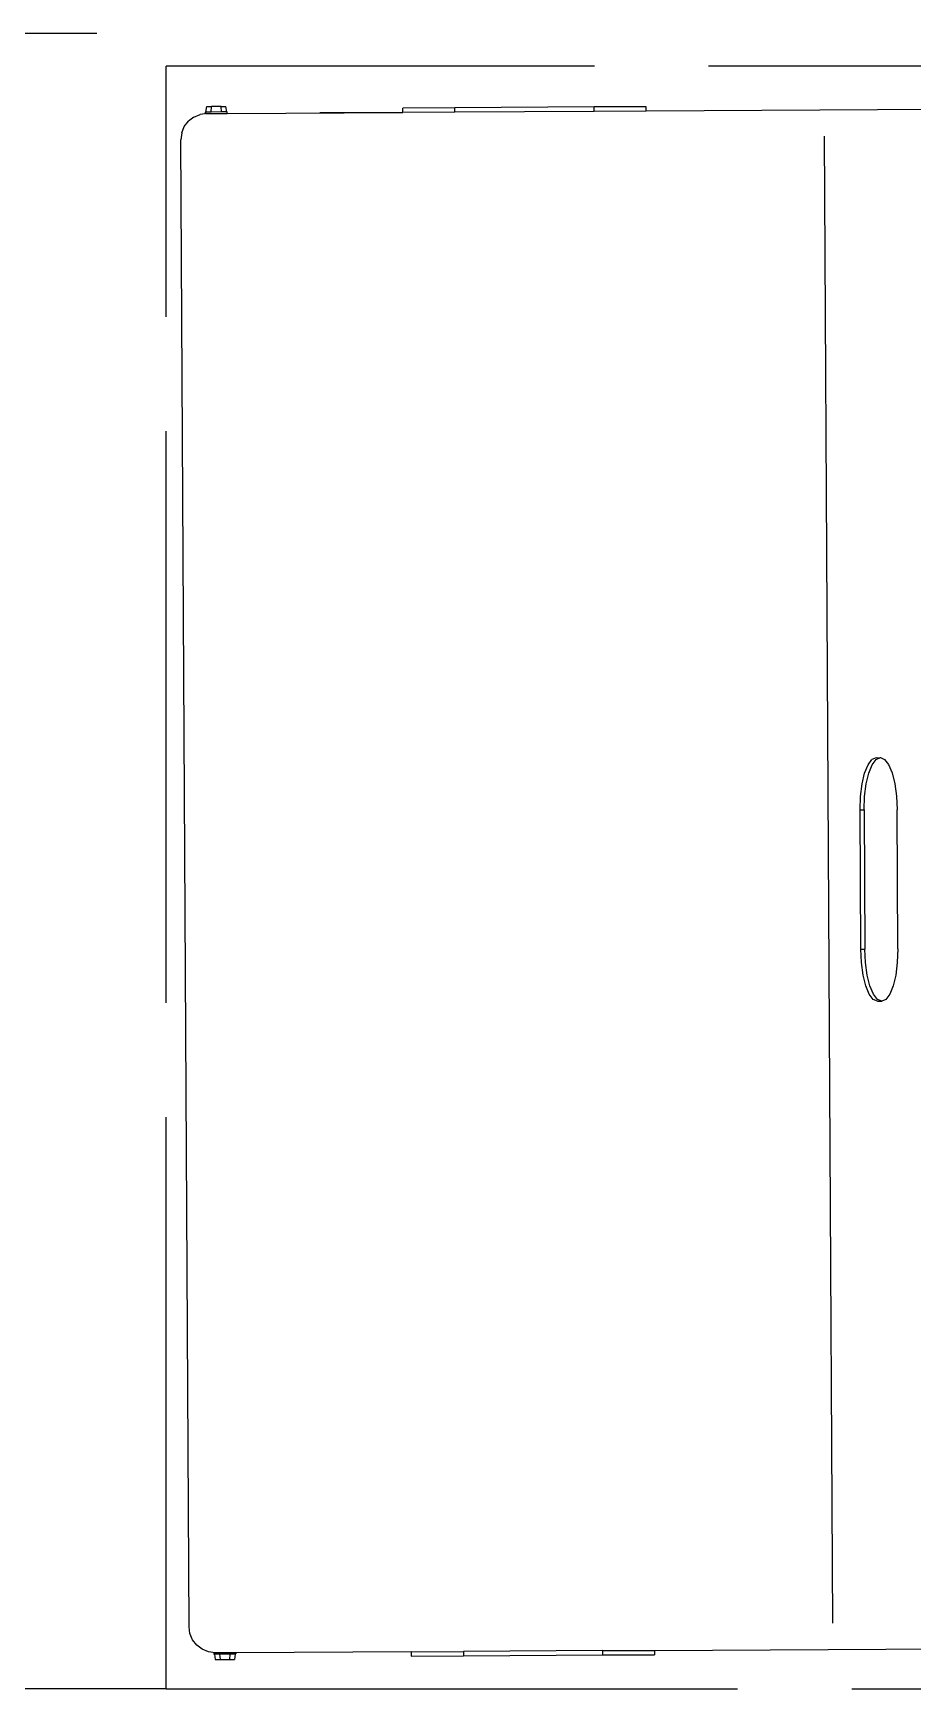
# Model space of a CAD drawing. Header units: millimetres. Extents: x 44692 to 659456, y -26273 to 96111.
# Drawn here: x 62051 to 62443, y -9713 to -8977 of the extents above; entities that cross this region are included whole.
import ezdxf

# ---------------------------------------------------------------- set-up
doc = ezdxf.new("R2010")
doc.units = ezdxf.units.MM
doc.header["$LTSCALE"] = 100
doc.linetypes.add('DASHEDX2', pattern=[3.048, 2.54, -0.508])
doc.layers.add('Area proceso', color=90, linetype='DASHEDX2')
doc.layers.add('Maquinas', color=200, linetype='Continuous')

# ---------------------------------------------------------------- blocks, each defined once
blk = doc.blocks.new('Bread Slicer pl')
at = {"layer": 'Maquinas'}
for p, q in [((39.131, 62.554), (39.19, 62.632)), ((39.19, 62.632), (39.268, 62.692)), ((39.268, 62.692), (39.358, 62.729)), ((39.358, 62.729), (39.455, 62.742)), ((39.455, 62.742), (60.83, 62.742)), ((60.927, 62.729), (60.83, 62.742)), ((60.927, 62.729), (61.018, 62.692)), ((61.018, 62.692), (61.096, 62.632)), ((61.155, 62.554), (61.096, 62.632)), ((39.061, 62.38), (38.982, 62.368)), ((38.982, 62.368), (38.982, 62.299)), ((39.08, 62.388), (39.061, 62.388)), ((39.061, 62.388), (39.061, 62.38)), ((39.061, 62.305), (39.061, 62.38)), ((39.08, 62.367), (39.093, 62.464)), ((39.08, 62.388), (39.08, 62.367)), ((39.08, 62.073), (39.08, 62.367)), ((39.093, 62.464), (39.131, 62.554)), ((61.155, 62.554), (61.193, 62.464)), ((61.205, 62.367), (61.193, 62.464)), ((61.205, 62.388), (61.225, 62.388)), ((61.205, 62.388), (61.205, 62.367)), ((61.205, 62.367), (61.205, 62.073)), ((61.225, 62.38), (61.225, 62.388)), ((61.225, 62.38), (61.304, 62.368)), ((61.225, 62.305), (61.225, 62.38)), ((61.304, 62.368), (61.304, 62.299)), ((39.061, 62.305), (38.982, 62.299)), ((38.982, 62.299), (38.982, 62.162)), ((39.061, 62.156), (38.982, 62.162)), ((38.982, 62.162), (38.982, 62.093)), ((39.061, 62.156), (39.061, 62.305)), ((39.061, 62.081), (39.061, 62.156)), ((61.225, 62.305), (61.304, 62.299)), ((61.225, 62.156), (61.225, 62.305)), ((61.225, 62.156), (61.304, 62.162)), ((61.225, 62.081), (61.225, 62.156)), ((61.304, 62.162), (61.304, 62.299)), ((61.304, 62.162), (61.304, 62.093)), ((39.061, 62.081), (38.982, 62.093)), ((39.061, 62.081), (39.061, 62.073)), ((39.08, 62.073), (39.061, 62.073)), ((39.08, 59.549), (39.08, 62.073)), ((61.205, 62.073), (61.225, 62.073)), ((61.205, 62.073), (61.205, 59.549)), ((61.225, 62.081), (61.304, 62.093)), ((61.225, 62.081), (61.225, 62.073)), ((61.205, 59.549), (61.205, 60.742)), ((39.08, 59.549), (39.018, 59.549)), ((39.018, 59.549), (39.018, 58.799)), ((39.08, 59.549), (39.08, 58.799)), ((61.205, 59.549), (61.268, 59.549)), ((61.205, 58.799), (61.205, 59.549)), ((61.268, 58.799), (61.268, 59.549)), ((39.018, 58.799), (39.018, 56.799)), ((39.08, 58.799), (39.018, 58.799)), ((39.08, 56.799), (39.08, 58.799)), ((61.205, 58.799), (61.268, 58.799)), ((61.205, 56.799), (61.205, 58.799)), ((61.268, 56.799), (61.268, 58.799)), ((39.08, 56.799), (39.018, 56.799)), ((39.018, 56.799), (39.018, 56.049)), ((39.08, 56.799), (39.08, 56.049)), ((61.205, 56.799), (61.268, 56.799)), ((61.205, 56.049), (61.205, 56.799)), ((61.268, 56.049), (61.268, 56.799)), ((39.08, 56.049), (39.018, 56.049)), ((39.08, 56.049), (39.08, 51.888)), ((61.205, 56.049), (61.268, 56.049)), ((61.205, 51.888), (61.205, 56.049)), ((61.205, 51.888), (61.205, 56.049)), ((39.455, 53.485), (60.83, 53.485)), ((48.393, 52.793), (48.418, 52.854)), ((48.418, 52.854), (48.493, 52.911)), ((48.418, 52.795), (48.493, 52.852)), ((48.493, 52.911), (48.613, 52.96)), ((48.493, 52.852), (48.613, 52.901)), ((48.613, 52.96), (48.768, 52.998)), ((48.613, 52.901), (48.768, 52.938)), ((48.768, 52.998), (48.949, 53.021)), ((48.768, 52.938), (48.949, 52.962)), ((48.949, 53.021), (49.143, 53.029)), ((48.949, 52.962), (49.143, 52.97)), ((49.143, 53.029), (51.143, 53.029)), ((49.143, 53.029), (49.143, 52.97)), ((51.143, 52.97), (49.143, 52.97)), ((51.143, 53.029), (51.337, 53.021)), ((51.143, 53.029), (51.143, 52.97)), ((51.143, 52.97), (51.337, 52.962)), ((51.337, 53.021), (51.518, 52.998)), ((51.337, 52.962), (51.518, 52.938)), ((51.518, 52.998), (51.673, 52.96)), ((51.518, 52.938), (51.673, 52.901)), ((51.673, 52.96), (51.792, 52.911)), ((51.673, 52.901), (51.792, 52.852)), ((51.792, 52.911), (51.867, 52.854)), ((51.792, 52.852), (51.867, 52.795)), ((51.893, 52.793), (51.867, 52.854)), ((48.393, 52.733), (48.418, 52.795)), ((48.393, 52.793), (48.393, 52.733)), ((48.418, 52.672), (48.393, 52.733)), ((48.493, 52.615), (48.418, 52.672)), ((48.613, 52.566), (48.493, 52.615)), ((51.792, 52.615), (51.673, 52.566)), ((51.867, 52.672), (51.792, 52.615)), ((51.867, 52.795), (51.893, 52.733)), ((51.893, 52.733), (51.867, 52.672)), ((51.893, 52.793), (51.893, 52.733)), ((48.768, 52.529), (48.613, 52.566)), ((48.949, 52.505), (48.768, 52.529)), ((49.143, 52.497), (48.949, 52.505)), ((49.143, 52.497), (51.143, 52.497)), ((51.337, 52.505), (51.143, 52.497)), ((51.518, 52.529), (51.337, 52.505)), ((51.673, 52.566), (51.518, 52.529))]:
    blk.add_line(p, q, dxfattribs=at)

msp = doc.modelspace()

# ---------------------------------------------------------------- linework, layer by layer
at = {"layer": 'Area proceso'}
for p, q in [((61216.161, -8977.012), (62110.547, -8977.012)), ((62110.547, -9712.718), (62110.547, -8991.718)), ((62910.547, -8991.718), (62110.547, -8991.718)), ((62110.547, -9712.718), (62910.547, -9712.718))]:
    msp.add_line(p, q, dxfattribs=at)
at = {"layer": 'Area proceso', "color": 3}
msp.add_line((62110.547, -9712.718), (61310.547, -9712.718), dxfattribs=at)

# ---------------------------------------------------------------- block references
at = {"layer": 'Maquinas', "xscale": 30.91413492854808, "yscale": 30.91413492854808, "zscale": 30.91413492854808, "rotation": 90.31420039976555}
msp.add_blockref('Bread Slicer pl', (64067.051, -10894.213), dxfattribs=at)

doc.saveas('drawing.dxf')
